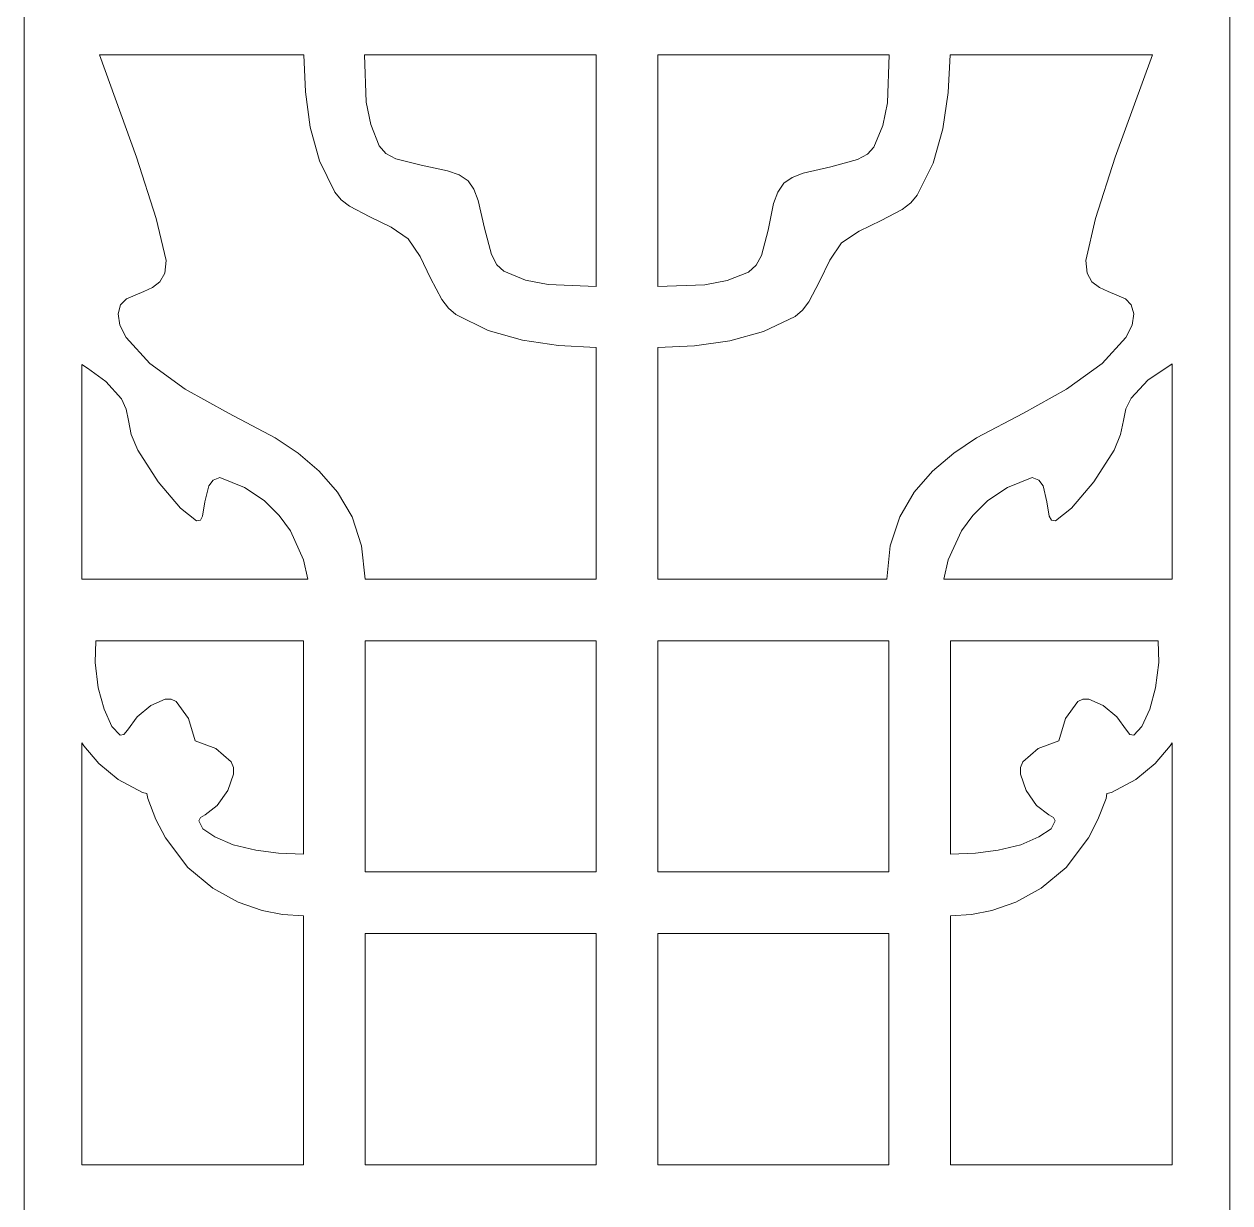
# Model space of a CAD drawing. Header units: centimetres. Extents: x -9.2 to 6.7, y -13.6 to 13.1.
# Drawn here: x -9.18 to -2.39, y -6.89 to -0.25 of the extents above; entities that cross this region are included whole.
import ezdxf

# ---------------------------------------------------------------- set-up
doc = ezdxf.new("R2010")
doc.units = ezdxf.units.CM
doc.header["$MEASUREMENT"] = 0
doc.layers.add('layer 1', color=7, linetype='Continuous')

msp = doc.modelspace()

# ---------------------------------------------------------------- linework, layer by layer
at = {"layer": 'layer 1', "color": 177, "lineweight": 9}
for points, knots in [([(-9.18437, 13.06701), (-9.18437, 13.06701), (-2.38792, 13.06701), (-2.38792, 13.06701), (-2.38792, 13.06701), (-2.38792, 13.06701), (-2.38792, -13.57505), (-2.38792, -13.57505), (-2.38792, -13.57505), (-2.38792, -13.57505), (-9.18437, -13.57505), (-9.18437, -13.57505), (-9.18437, -13.57505), (-9.18437, -13.57505), (-9.18437, 13.06701), (-9.18437, 13.06701)], [0, 0, 0, 0, 0.2, 0.2, 0.2, 0.2, 0.4, 0.4, 0.4, 0.4, 0.6, 0.6, 0.6, 0.6, 1, 1, 1, 1]), ([(-7.60856, -0.42771), (-7.60856, -0.42771), (-7.59814, -0.63483), (-7.59814, -0.63483), (-7.59814, -0.63483), (-7.59814, -0.63483), (-7.57122, -0.83414), (-7.57122, -0.83414), (-7.57122, -0.83414), (-7.57122, -0.83414), (-7.51867, -1.02346), (-7.51867, -1.02346), (-7.51867, -1.02346), (-7.51867, -1.02346), (-7.43313, -1.20149), (-7.43313, -1.20149), (-7.43313, -1.20149), (-7.43313, -1.20149), (-7.39796, -1.24318), (-7.39796, -1.24318), (-7.39796, -1.24318), (-7.39796, -1.24318), (-7.35107, -1.27964), (-7.35107, -1.27964), (-7.35107, -1.27964), (-7.35107, -1.27964), (-7.23557, -1.34044), (-7.23557, -1.34044), (-7.23557, -1.34044), (-7.23557, -1.34044), (-7.11529, -1.39733), (-7.11529, -1.39733), (-7.11529, -1.39733), (-7.11529, -1.39733), (-7.01889, -1.46377), (-7.01889, -1.46377), (-7.01889, -1.46377), (-7.01889, -1.46377), (-6.95201, -1.56232), (-6.95201, -1.56232), (-6.95201, -1.56232), (-6.95201, -1.56232), (-6.89297, -1.68607), (-6.89297, -1.68607), (-6.89297, -1.68607), (-6.89297, -1.68607), (-6.82956, -1.80549), (-6.82956, -1.80549), (-6.82956, -1.80549), (-6.82956, -1.80549), (-6.79266, -1.85455), (-6.79266, -1.85455), (-6.79266, -1.85455), (-6.79266, -1.85455), (-6.75055, -1.89016), (-6.75055, -1.89016), (-6.75055, -1.89016), (-6.75055, -1.89016), (-6.56904, -1.98005), (-6.56904, -1.98005), (-6.56904, -1.98005), (-6.56904, -1.98005), (-6.37581, -2.03519), (-6.37581, -2.03519), (-6.37581, -2.03519), (-6.37581, -2.03519), (-6.1726, -2.06472), (-6.1726, -2.06472), (-6.1726, -2.06472), (-6.1726, -2.06472), (-5.95984, -2.076), (-5.95984, -2.076), (-5.95984, -2.076), (-5.95984, -2.076), (-5.95984, -3.38039), (-5.95984, -3.38039), (-5.95984, -3.38039), (-5.95984, -3.38039), (-7.26249, -3.38039), (-7.26249, -3.38039), (-7.26249, -3.38039), (-7.26249, -3.38039), (-7.28202, -3.19238), (-7.28202, -3.19238), (-7.28202, -3.19238), (-7.28202, -3.19238), (-7.33586, -3.02997), (-7.33586, -3.02997), (-7.33586, -3.02997), (-7.33586, -3.02997), (-7.41707, -2.89102), (-7.41707, -2.89102), (-7.41707, -2.89102), (-7.41707, -2.89102), (-7.52041, -2.77162), (-7.52041, -2.77162), (-7.52041, -2.77162), (-7.52041, -2.77162), (-7.63983, -2.67087), (-7.63983, -2.67087), (-7.63983, -2.67087), (-7.63983, -2.67087), (-7.76879, -2.58447), (-7.76879, -2.58447), (-7.76879, -2.58447), (-7.76879, -2.58447), (-8.03235, -2.44508), (-8.03235, -2.44508), (-8.03235, -2.44508), (-8.03235, -2.44508), (-8.27595, -2.31091), (-8.27595, -2.31091), (-8.27595, -2.31091), (-8.27595, -2.31091), (-8.4757, -2.16545), (-8.4757, -2.16545), (-8.4757, -2.16545), (-8.4757, -2.16545), (-8.60943, -2.01956), (-8.60943, -2.01956), (-8.60943, -2.01956), (-8.60943, -2.01956), (-8.6446, -1.95052), (-8.6446, -1.95052), (-8.6446, -1.95052), (-8.6446, -1.95052), (-8.65502, -1.88538), (-8.65502, -1.88538), (-8.65502, -1.88538), (-8.65502, -1.88538), (-8.64025, -1.83458), (-8.64025, -1.83458), (-8.64025, -1.83458), (-8.64025, -1.83458), (-8.60682, -1.80115), (-8.60682, -1.80115), (-8.60682, -1.80115), (-8.60682, -1.80115), (-8.51043, -1.75946), (-8.51043, -1.75946), (-8.51043, -1.75946), (-8.51043, -1.75946), (-8.46093, -1.73774), (-8.46093, -1.73774), (-8.46093, -1.73774), (-8.46093, -1.73774), (-8.41881, -1.70562), (-8.41881, -1.70562), (-8.41881, -1.70562), (-8.41881, -1.70562), (-8.39101, -1.65785), (-8.39101, -1.65785), (-8.39101, -1.65785), (-8.39101, -1.65785), (-8.38451, -1.58622), (-8.38451, -1.58622), (-8.38451, -1.58622), (-8.38451, -1.58622), (-8.43921, -1.34825), (-8.43921, -1.34825), (-8.43921, -1.34825), (-8.43921, -1.34825), (-8.55038, -1.00435), (-8.55038, -1.00435), (-8.55038, -1.00435), (-8.55038, -1.00435), (-8.76011, -0.42771), (-8.76011, -0.42771), (-8.76011, -0.42771), (-8.76011, -0.42771), (-7.60856, -0.42771), (-7.60856, -0.42771)], [0, 0, 0, 0, 0.0227273, 0.0227273, 0.0227273, 0.0227273, 0.0454545, 0.0454545, 0.0454545, 0.0454545, 0.0681818, 0.0681818, 0.0681818, 0.0681818, 0.0909091, 0.0909091, 0.0909091, 0.0909091, 0.1136364, 0.1136364, 0.1136364, 0.1136364, 0.1363636, 0.1363636, 0.1363636, 0.1363636, 0.1590909, 0.1590909, 0.1590909, 0.1590909, 0.1818182, 0.1818182, 0.1818182, 0.1818182, 0.2045455, 0.2045455, 0.2045455, 0.2045455, 0.2272727, 0.2272727, 0.2272727, 0.2272727, 0.25, 0.25, 0.25, 0.25, 0.2727273, 0.2727273, 0.2727273, 0.2727273, 0.2954545, 0.2954545, 0.2954545, 0.2954545, 0.3181818, 0.3181818, 0.3181818, 0.3181818, 0.3409091, 0.3409091, 0.3409091, 0.3409091, 0.3636364, 0.3636364, 0.3636364, 0.3636364, 0.3863636, 0.3863636, 0.3863636, 0.3863636, 0.4090909, 0.4090909, 0.4090909, 0.4090909, 0.4318182, 0.4318182, 0.4318182, 0.4318182, 0.4545455, 0.4545455, 0.4545455, 0.4545455, 0.4772727, 0.4772727, 0.4772727, 0.4772727, 0.5, 0.5, 0.5, 0.5, 0.5227273, 0.5227273, 0.5227273, 0.5227273, 0.5454545, 0.5454545, 0.5454545, 0.5454545, 0.5681818, 0.5681818, 0.5681818, 0.5681818, 0.5909091, 0.5909091, 0.5909091, 0.5909091, 0.6136364, 0.6136364, 0.6136364, 0.6136364, 0.6363636, 0.6363636, 0.6363636, 0.6363636, 0.6590909, 0.6590909, 0.6590909, 0.6590909, 0.6818182, 0.6818182, 0.6818182, 0.6818182, 0.7045455, 0.7045455, 0.7045455, 0.7045455, 0.7272727, 0.7272727, 0.7272727, 0.7272727, 0.75, 0.75, 0.75, 0.75, 0.7727273, 0.7727273, 0.7727273, 0.7727273, 0.7954545, 0.7954545, 0.7954545, 0.7954545, 0.8181818, 0.8181818, 0.8181818, 0.8181818, 0.8409091, 0.8409091, 0.8409091, 0.8409091, 0.8636364, 0.8636364, 0.8636364, 0.8636364, 0.8863636, 0.8863636, 0.8863636, 0.8863636, 0.9090909, 0.9090909, 0.9090909, 0.9090909, 0.9318182, 0.9318182, 0.9318182, 0.9318182, 0.9545455, 0.9545455, 0.9545455, 0.9545455, 1, 1, 1, 1]), ([(-5.95984, -1.73254), (-5.95984, -1.73254), (-6.22992, -1.72168), (-6.22992, -1.72168), (-6.22992, -1.72168), (-6.22992, -1.72168), (-6.35758, -1.69563), (-6.35758, -1.69563), (-6.35758, -1.69563), (-6.35758, -1.69563), (-6.47959, -1.64614), (-6.47959, -1.64614), (-6.47959, -1.64614), (-6.47959, -1.64614), (-6.5191, -1.60921), (-6.5191, -1.60921), (-6.5191, -1.60921), (-6.5191, -1.60921), (-6.54907, -1.55278), (-6.54907, -1.55278), (-6.54907, -1.55278), (-6.54907, -1.55278), (-6.58945, -1.40341), (-6.58945, -1.40341), (-6.58945, -1.40341), (-6.58945, -1.40341), (-6.62549, -1.24838), (-6.62549, -1.24838), (-6.62549, -1.24838), (-6.62549, -1.24838), (-6.64937, -1.18411), (-6.64937, -1.18411), (-6.64937, -1.18411), (-6.64937, -1.18411), (-6.68151, -1.13766), (-6.68151, -1.13766), (-6.68151, -1.13766), (-6.68151, -1.13766), (-6.7323, -1.10335), (-6.7323, -1.10335), (-6.7323, -1.10335), (-6.7323, -1.10335), (-6.797, -1.08035), (-6.797, -1.08035), (-6.797, -1.08035), (-6.797, -1.08035), (-6.94681, -1.04951), (-6.94681, -1.04951), (-6.94681, -1.04951), (-6.94681, -1.04951), (-7.08923, -1.01304), (-7.08923, -1.01304), (-7.08923, -1.01304), (-7.08923, -1.01304), (-7.14481, -0.98265), (-7.14481, -0.98265), (-7.14481, -0.98265), (-7.14481, -0.98265), (-7.18302, -0.93879), (-7.18302, -0.93879), (-7.18302, -0.93879), (-7.18302, -0.93879), (-7.23079, -0.81895), (-7.23079, -0.81895), (-7.23079, -0.81895), (-7.23079, -0.81895), (-7.25598, -0.69302), (-7.25598, -0.69302), (-7.25598, -0.69302), (-7.25598, -0.69302), (-7.26508, -0.42771), (-7.26508, -0.42771), (-7.26508, -0.42771), (-7.26508, -0.42771), (-5.95984, -0.42771), (-5.95984, -0.42771), (-5.95984, -0.42771), (-5.95984, -0.42771), (-5.95984, -1.73254), (-5.95984, -1.73254)], [0, 0, 0, 0, 0.047619, 0.047619, 0.047619, 0.047619, 0.0952381, 0.0952381, 0.0952381, 0.0952381, 0.1428571, 0.1428571, 0.1428571, 0.1428571, 0.1904762, 0.1904762, 0.1904762, 0.1904762, 0.2380952, 0.2380952, 0.2380952, 0.2380952, 0.2857143, 0.2857143, 0.2857143, 0.2857143, 0.3333333, 0.3333333, 0.3333333, 0.3333333, 0.3809524, 0.3809524, 0.3809524, 0.3809524, 0.4285714, 0.4285714, 0.4285714, 0.4285714, 0.4761905, 0.4761905, 0.4761905, 0.4761905, 0.5238095, 0.5238095, 0.5238095, 0.5238095, 0.5714286, 0.5714286, 0.5714286, 0.5714286, 0.6190476, 0.6190476, 0.6190476, 0.6190476, 0.6666667, 0.6666667, 0.6666667, 0.6666667, 0.7142857, 0.7142857, 0.7142857, 0.7142857, 0.7619048, 0.7619048, 0.7619048, 0.7619048, 0.8095238, 0.8095238, 0.8095238, 0.8095238, 0.8571429, 0.8571429, 0.8571429, 0.8571429, 0.9047619, 0.9047619, 0.9047619, 0.9047619, 1, 1, 1, 1]), ([(-4.30807, -0.42771), (-4.30807, -0.42771), (-4.31849, -0.6978), (-4.31849, -0.6978), (-4.31849, -0.6978), (-4.31849, -0.6978), (-4.34499, -0.82545), (-4.34499, -0.82545), (-4.34499, -0.82545), (-4.34499, -0.82545), (-4.39449, -0.94704), (-4.39449, -0.94704), (-4.39449, -0.94704), (-4.39449, -0.94704), (-4.43095, -0.987), (-4.43095, -0.987), (-4.43095, -0.987), (-4.43095, -0.987), (-4.48784, -1.01651), (-4.48784, -1.01651), (-4.48784, -1.01651), (-4.48784, -1.01651), (-4.63722, -1.05734), (-4.63722, -1.05734), (-4.63722, -1.05734), (-4.63722, -1.05734), (-4.79223, -1.09337), (-4.79223, -1.09337), (-4.79223, -1.09337), (-4.79223, -1.09337), (-4.85605, -1.11726), (-4.85605, -1.11726), (-4.85605, -1.11726), (-4.85605, -1.11726), (-4.90296, -1.14938), (-4.90296, -1.14938), (-4.90296, -1.14938), (-4.90296, -1.14938), (-4.93682, -1.19976), (-4.93682, -1.19976), (-4.93682, -1.19976), (-4.93682, -1.19976), (-4.96027, -1.2649), (-4.96027, -1.2649), (-4.96027, -1.2649), (-4.96027, -1.2649), (-4.99066, -1.41469), (-4.99066, -1.41469), (-4.99066, -1.41469), (-4.99066, -1.41469), (-5.02714, -1.55712), (-5.02714, -1.55712), (-5.02714, -1.55712), (-5.02714, -1.55712), (-5.05753, -1.61226), (-5.05753, -1.61226), (-5.05753, -1.61226), (-5.05753, -1.61226), (-5.10183, -1.65048), (-5.10183, -1.65048), (-5.10183, -1.65048), (-5.10183, -1.65048), (-5.22167, -1.69824), (-5.22167, -1.69824), (-5.22167, -1.69824), (-5.22167, -1.69824), (-5.34715, -1.72299), (-5.34715, -1.72299), (-5.34715, -1.72299), (-5.34715, -1.72299), (-5.61245, -1.73298), (-5.61245, -1.73298), (-5.61245, -1.73298), (-5.61245, -1.73298), (-5.61245, -0.42771), (-5.61245, -0.42771), (-5.61245, -0.42771), (-5.61245, -0.42771), (-4.30807, -0.42771), (-4.30807, -0.42771)], [0, 0, 0, 0, 0.047619, 0.047619, 0.047619, 0.047619, 0.0952381, 0.0952381, 0.0952381, 0.0952381, 0.1428571, 0.1428571, 0.1428571, 0.1428571, 0.1904762, 0.1904762, 0.1904762, 0.1904762, 0.2380952, 0.2380952, 0.2380952, 0.2380952, 0.2857143, 0.2857143, 0.2857143, 0.2857143, 0.3333333, 0.3333333, 0.3333333, 0.3333333, 0.3809524, 0.3809524, 0.3809524, 0.3809524, 0.4285714, 0.4285714, 0.4285714, 0.4285714, 0.4761905, 0.4761905, 0.4761905, 0.4761905, 0.5238095, 0.5238095, 0.5238095, 0.5238095, 0.5714286, 0.5714286, 0.5714286, 0.5714286, 0.6190476, 0.6190476, 0.6190476, 0.6190476, 0.6666667, 0.6666667, 0.6666667, 0.6666667, 0.7142857, 0.7142857, 0.7142857, 0.7142857, 0.7619048, 0.7619048, 0.7619048, 0.7619048, 0.8095238, 0.8095238, 0.8095238, 0.8095238, 0.8571429, 0.8571429, 0.8571429, 0.8571429, 0.9047619, 0.9047619, 0.9047619, 0.9047619, 1, 1, 1, 1]), ([(-5.61245, -2.07644), (-5.61245, -2.07644), (-5.40533, -2.06601), (-5.40533, -2.06601), (-5.40533, -2.06601), (-5.40533, -2.06601), (-5.20647, -2.03865), (-5.20647, -2.03865), (-5.20647, -2.03865), (-5.20647, -2.03865), (-5.01714, -1.98655), (-5.01714, -1.98655), (-5.01714, -1.98655), (-5.01714, -1.98655), (-4.83911, -1.90102), (-4.83911, -1.90102), (-4.83911, -1.90102), (-4.83911, -1.90102), (-4.79701, -1.86585), (-4.79701, -1.86585), (-4.79701, -1.86585), (-4.79701, -1.86585), (-4.76096, -1.81852), (-4.76096, -1.81852), (-4.76096, -1.81852), (-4.76096, -1.81852), (-4.70016, -1.70345), (-4.70016, -1.70345), (-4.70016, -1.70345), (-4.70016, -1.70345), (-4.64329, -1.58317), (-4.64329, -1.58317), (-4.64329, -1.58317), (-4.64329, -1.58317), (-4.57686, -1.48634), (-4.57686, -1.48634), (-4.57686, -1.48634), (-4.57686, -1.48634), (-4.47828, -1.41991), (-4.47828, -1.41991), (-4.47828, -1.41991), (-4.47828, -1.41991), (-4.3541, -1.36041), (-4.3541, -1.36041), (-4.3541, -1.36041), (-4.3541, -1.36041), (-4.23426, -1.29746), (-4.23426, -1.29746), (-4.23426, -1.29746), (-4.23426, -1.29746), (-4.18605, -1.26055), (-4.18605, -1.26055), (-4.18605, -1.26055), (-4.18605, -1.26055), (-4.15002, -1.21843), (-4.15002, -1.21843), (-4.15002, -1.21843), (-4.15002, -1.21843), (-4.06057, -1.03691), (-4.06057, -1.03691), (-4.06057, -1.03691), (-4.06057, -1.03691), (-4.005, -0.8437), (-4.005, -0.8437), (-4.005, -0.8437), (-4.005, -0.8437), (-3.9759, -0.63961), (-3.9759, -0.63961), (-3.9759, -0.63961), (-3.9759, -0.63961), (-3.96461, -0.42771), (-3.96461, -0.42771), (-3.96461, -0.42771), (-3.96461, -0.42771), (-2.82392, -0.42771), (-2.82392, -0.42771), (-2.82392, -0.42771), (-2.82392, -0.42771), (-3.03408, -1.00435), (-3.03408, -1.00435), (-3.03408, -1.00435), (-3.03408, -1.00435), (-3.14524, -1.34825), (-3.14524, -1.34825), (-3.14524, -1.34825), (-3.14524, -1.34825), (-3.19952, -1.58622), (-3.19952, -1.58622), (-3.19952, -1.58622), (-3.19952, -1.58622), (-3.193, -1.65785), (-3.193, -1.65785), (-3.193, -1.65785), (-3.193, -1.65785), (-3.16522, -1.70562), (-3.16522, -1.70562), (-3.16522, -1.70562), (-3.16522, -1.70562), (-3.12353, -1.73774), (-3.12353, -1.73774), (-3.12353, -1.73774), (-3.12353, -1.73774), (-3.0736, -1.75946), (-3.0736, -1.75946), (-3.0736, -1.75946), (-3.0736, -1.75946), (-2.97719, -1.80115), (-2.97719, -1.80115), (-2.97719, -1.80115), (-2.97719, -1.80115), (-2.94376, -1.83458), (-2.94376, -1.83458), (-2.94376, -1.83458), (-2.94376, -1.83458), (-2.92943, -1.88538), (-2.92943, -1.88538), (-2.92943, -1.88538), (-2.92943, -1.88538), (-2.93941, -1.95052), (-2.93941, -1.95052), (-2.93941, -1.95052), (-2.93941, -1.95052), (-2.97458, -2.01956), (-2.97458, -2.01956), (-2.97458, -2.01956), (-2.97458, -2.01956), (-3.10833, -2.16545), (-3.10833, -2.16545), (-3.10833, -2.16545), (-3.10833, -2.16545), (-3.30808, -2.31091), (-3.30808, -2.31091), (-3.30808, -2.31091), (-3.30808, -2.31091), (-3.55166, -2.44508), (-3.55166, -2.44508), (-3.55166, -2.44508), (-3.55166, -2.44508), (-3.81523, -2.58447), (-3.81523, -2.58447), (-3.81523, -2.58447), (-3.81523, -2.58447), (-3.94464, -2.67087), (-3.94464, -2.67087), (-3.94464, -2.67087), (-3.94464, -2.67087), (-4.0636, -2.77162), (-4.0636, -2.77162), (-4.0636, -2.77162), (-4.0636, -2.77162), (-4.16694, -2.89102), (-4.16694, -2.89102), (-4.16694, -2.89102), (-4.16694, -2.89102), (-4.24858, -3.02997), (-4.24858, -3.02997), (-4.24858, -3.02997), (-4.24858, -3.02997), (-4.30199, -3.19238), (-4.30199, -3.19238), (-4.30199, -3.19238), (-4.30199, -3.19238), (-4.32154, -3.38039), (-4.32154, -3.38039), (-4.32154, -3.38039), (-4.32154, -3.38039), (-5.61245, -3.38039), (-5.61245, -3.38039), (-5.61245, -3.38039), (-5.61245, -3.38039), (-5.61245, -2.07644), (-5.61245, -2.07644)], [0, 0, 0, 0, 0.0227273, 0.0227273, 0.0227273, 0.0227273, 0.0454545, 0.0454545, 0.0454545, 0.0454545, 0.0681818, 0.0681818, 0.0681818, 0.0681818, 0.0909091, 0.0909091, 0.0909091, 0.0909091, 0.1136364, 0.1136364, 0.1136364, 0.1136364, 0.1363636, 0.1363636, 0.1363636, 0.1363636, 0.1590909, 0.1590909, 0.1590909, 0.1590909, 0.1818182, 0.1818182, 0.1818182, 0.1818182, 0.2045455, 0.2045455, 0.2045455, 0.2045455, 0.2272727, 0.2272727, 0.2272727, 0.2272727, 0.25, 0.25, 0.25, 0.25, 0.2727273, 0.2727273, 0.2727273, 0.2727273, 0.2954545, 0.2954545, 0.2954545, 0.2954545, 0.3181818, 0.3181818, 0.3181818, 0.3181818, 0.3409091, 0.3409091, 0.3409091, 0.3409091, 0.3636364, 0.3636364, 0.3636364, 0.3636364, 0.3863636, 0.3863636, 0.3863636, 0.3863636, 0.4090909, 0.4090909, 0.4090909, 0.4090909, 0.4318182, 0.4318182, 0.4318182, 0.4318182, 0.4545455, 0.4545455, 0.4545455, 0.4545455, 0.4772727, 0.4772727, 0.4772727, 0.4772727, 0.5, 0.5, 0.5, 0.5, 0.5227273, 0.5227273, 0.5227273, 0.5227273, 0.5454545, 0.5454545, 0.5454545, 0.5454545, 0.5681818, 0.5681818, 0.5681818, 0.5681818, 0.5909091, 0.5909091, 0.5909091, 0.5909091, 0.6136364, 0.6136364, 0.6136364, 0.6136364, 0.6363636, 0.6363636, 0.6363636, 0.6363636, 0.6590909, 0.6590909, 0.6590909, 0.6590909, 0.6818182, 0.6818182, 0.6818182, 0.6818182, 0.7045455, 0.7045455, 0.7045455, 0.7045455, 0.7272727, 0.7272727, 0.7272727, 0.7272727, 0.75, 0.75, 0.75, 0.75, 0.7727273, 0.7727273, 0.7727273, 0.7727273, 0.7954545, 0.7954545, 0.7954545, 0.7954545, 0.8181818, 0.8181818, 0.8181818, 0.8181818, 0.8409091, 0.8409091, 0.8409091, 0.8409091, 0.8636364, 0.8636364, 0.8636364, 0.8636364, 0.8863636, 0.8863636, 0.8863636, 0.8863636, 0.9090909, 0.9090909, 0.9090909, 0.9090909, 0.9318182, 0.9318182, 0.9318182, 0.9318182, 0.9545455, 0.9545455, 0.9545455, 0.9545455, 1, 1, 1, 1]), ([(-8.85854, -3.38039), (-8.85854, -3.38039), (-8.85854, -2.17246), (-8.85854, -2.17246), (-8.85854, -2.17246), (-8.85854, -2.17246), (-8.82697, -2.19281), (-8.82697, -2.19281), (-8.82697, -2.19281), (-8.82697, -2.19281), (-8.72406, -2.26793), (-8.72406, -2.26793), (-8.72406, -2.26793), (-8.72406, -2.26793), (-8.63635, -2.36563), (-8.63635, -2.36563), (-8.63635, -2.36563), (-8.63635, -2.36563), (-8.60857, -2.42382), (-8.60857, -2.42382), (-8.60857, -2.42382), (-8.60857, -2.42382), (-8.59639, -2.48677), (-8.59639, -2.48677), (-8.59639, -2.48677), (-8.59639, -2.48677), (-8.58033, -2.56536), (-8.58033, -2.56536), (-8.58033, -2.56536), (-8.58033, -2.56536), (-8.54299, -2.65352), (-8.54299, -2.65352), (-8.54299, -2.65352), (-8.54299, -2.65352), (-8.42879, -2.83242), (-8.42879, -2.83242), (-8.42879, -2.83242), (-8.42879, -2.83242), (-8.30243, -2.98004), (-8.30243, -2.98004), (-8.30243, -2.98004), (-8.30243, -2.98004), (-8.21256, -3.05169), (-8.21256, -3.05169), (-8.21256, -3.05169), (-8.21256, -3.05169), (-8.19084, -3.04864), (-8.19084, -3.04864), (-8.19084, -3.04864), (-8.19084, -3.04864), (-8.17825, -3.02563), (-8.17825, -3.02563), (-8.17825, -3.02563), (-8.17825, -3.02563), (-8.16566, -2.94445), (-8.16566, -2.94445), (-8.16566, -2.94445), (-8.16566, -2.94445), (-8.14352, -2.85541), (-8.14352, -2.85541), (-8.14352, -2.85541), (-8.14352, -2.85541), (-8.11963, -2.82329), (-8.11963, -2.82329), (-8.11963, -2.82329), (-8.11963, -2.82329), (-8.08142, -2.80723), (-8.08142, -2.80723), (-8.08142, -2.80723), (-8.08142, -2.80723), (-7.94291, -2.86454), (-7.94291, -2.86454), (-7.94291, -2.86454), (-7.94291, -2.86454), (-7.83218, -2.93749), (-7.83218, -2.93749), (-7.83218, -2.93749), (-7.83218, -2.93749), (-7.74663, -3.02129), (-7.74663, -3.02129), (-7.74663, -3.02129), (-7.74663, -3.02129), (-7.68325, -3.109), (-7.68325, -3.109), (-7.68325, -3.109), (-7.68325, -3.109), (-7.609, -3.2727), (-7.609, -3.2727), (-7.609, -3.2727), (-7.609, -3.2727), (-7.58425, -3.38039), (-7.58425, -3.38039), (-7.58425, -3.38039), (-7.58425, -3.38039), (-8.85854, -3.38039), (-8.85854, -3.38039)], [0, 0, 0, 0, 0.04, 0.04, 0.04, 0.04, 0.08, 0.08, 0.08, 0.08, 0.12, 0.12, 0.12, 0.12, 0.16, 0.16, 0.16, 0.16, 0.2, 0.2, 0.2, 0.2, 0.24, 0.24, 0.24, 0.24, 0.28, 0.28, 0.28, 0.28, 0.32, 0.32, 0.32, 0.32, 0.36, 0.36, 0.36, 0.36, 0.4, 0.4, 0.4, 0.4, 0.44, 0.44, 0.44, 0.44, 0.48, 0.48, 0.48, 0.48, 0.52, 0.52, 0.52, 0.52, 0.56, 0.56, 0.56, 0.56, 0.6, 0.6, 0.6, 0.6, 0.64, 0.64, 0.64, 0.64, 0.68, 0.68, 0.68, 0.68, 0.72, 0.72, 0.72, 0.72, 0.76, 0.76, 0.76, 0.76, 0.8, 0.8, 0.8, 0.8, 0.84, 0.84, 0.84, 0.84, 0.88, 0.88, 0.88, 0.88, 0.92, 0.92, 0.92, 0.92, 1, 1, 1, 1]), ([(-2.71375, -2.16716), (-2.71375, -2.16716), (-2.71375, -3.38039), (-2.71375, -3.38039), (-2.71375, -3.38039), (-2.71375, -3.38039), (-4.00022, -3.38039), (-4.00022, -3.38039), (-4.00022, -3.38039), (-4.00022, -3.38039), (-3.97503, -3.2727), (-3.97503, -3.2727), (-3.97503, -3.2727), (-3.97503, -3.2727), (-3.90078, -3.109), (-3.90078, -3.109), (-3.90078, -3.109), (-3.90078, -3.109), (-3.83737, -3.02129), (-3.83737, -3.02129), (-3.83737, -3.02129), (-3.83737, -3.02129), (-3.75185, -2.93749), (-3.75185, -2.93749), (-3.75185, -2.93749), (-3.75185, -2.93749), (-3.64155, -2.86454), (-3.64155, -2.86454), (-3.64155, -2.86454), (-3.64155, -2.86454), (-3.5026, -2.80723), (-3.5026, -2.80723), (-3.5026, -2.80723), (-3.5026, -2.80723), (-3.46482, -2.82329), (-3.46482, -2.82329), (-3.46482, -2.82329), (-3.46482, -2.82329), (-3.44051, -2.85541), (-3.44051, -2.85541), (-3.44051, -2.85541), (-3.44051, -2.85541), (-3.41879, -2.94445), (-3.41879, -2.94445), (-3.41879, -2.94445), (-3.41879, -2.94445), (-3.40578, -3.02563), (-3.40578, -3.02563), (-3.40578, -3.02563), (-3.40578, -3.02563), (-3.39318, -3.04864), (-3.39318, -3.04864), (-3.39318, -3.04864), (-3.39318, -3.04864), (-3.37146, -3.05169), (-3.37146, -3.05169), (-3.37146, -3.05169), (-3.37146, -3.05169), (-3.28158, -2.98004), (-3.28158, -2.98004), (-3.28158, -2.98004), (-3.28158, -2.98004), (-3.15522, -2.83242), (-3.15522, -2.83242), (-3.15522, -2.83242), (-3.15522, -2.83242), (-3.04102, -2.65352), (-3.04102, -2.65352), (-3.04102, -2.65352), (-3.04102, -2.65352), (-3.00368, -2.56536), (-3.00368, -2.56536), (-3.00368, -2.56536), (-3.00368, -2.56536), (-2.98805, -2.48677), (-2.98805, -2.48677), (-2.98805, -2.48677), (-2.98805, -2.48677), (-2.97502, -2.42077), (-2.97502, -2.42077), (-2.97502, -2.42077), (-2.97502, -2.42077), (-2.94463, -2.36085), (-2.94463, -2.36085), (-2.94463, -2.36085), (-2.94463, -2.36085), (-2.8504, -2.26054), (-2.8504, -2.26054), (-2.8504, -2.26054), (-2.8504, -2.26054), (-2.71375, -2.16716), (-2.71375, -2.16716)], [0, 0, 0, 0, 0.0416667, 0.0416667, 0.0416667, 0.0416667, 0.0833333, 0.0833333, 0.0833333, 0.0833333, 0.125, 0.125, 0.125, 0.125, 0.1666667, 0.1666667, 0.1666667, 0.1666667, 0.2083333, 0.2083333, 0.2083333, 0.2083333, 0.25, 0.25, 0.25, 0.25, 0.2916667, 0.2916667, 0.2916667, 0.2916667, 0.3333333, 0.3333333, 0.3333333, 0.3333333, 0.375, 0.375, 0.375, 0.375, 0.4166667, 0.4166667, 0.4166667, 0.4166667, 0.4583333, 0.4583333, 0.4583333, 0.4583333, 0.5, 0.5, 0.5, 0.5, 0.5416667, 0.5416667, 0.5416667, 0.5416667, 0.5833333, 0.5833333, 0.5833333, 0.5833333, 0.625, 0.625, 0.625, 0.625, 0.6666667, 0.6666667, 0.6666667, 0.6666667, 0.7083333, 0.7083333, 0.7083333, 0.7083333, 0.75, 0.75, 0.75, 0.75, 0.7916667, 0.7916667, 0.7916667, 0.7916667, 0.8333333, 0.8333333, 0.8333333, 0.8333333, 0.875, 0.875, 0.875, 0.875, 0.9166667, 0.9166667, 0.9166667, 0.9166667, 1, 1, 1, 1]), ([(-7.60986, -3.72777), (-7.60986, -3.72777), (-7.60986, -4.93099), (-7.60986, -4.93099), (-7.60986, -4.93099), (-7.60986, -4.93099), (-7.75012, -4.92447), (-7.75012, -4.92447), (-7.75012, -4.92447), (-7.75012, -4.92447), (-7.87907, -4.90839), (-7.87907, -4.90839), (-7.87907, -4.90839), (-7.87907, -4.90839), (-8.00586, -4.87713), (-8.00586, -4.87713), (-8.00586, -4.87713), (-8.00586, -4.87713), (-8.10878, -4.83329), (-8.10878, -4.83329), (-8.10878, -4.83329), (-8.10878, -4.83329), (-8.17739, -4.78682), (-8.17739, -4.78682), (-8.17739, -4.78682), (-8.17739, -4.78682), (-8.19953, -4.74296), (-8.19953, -4.74296), (-8.19953, -4.74296), (-8.19953, -4.74296), (-8.18997, -4.72429), (-8.18997, -4.72429), (-8.18997, -4.72429), (-8.18997, -4.72429), (-8.16436, -4.7091), (-8.16436, -4.7091), (-8.16436, -4.7091), (-8.16436, -4.7091), (-8.09531, -4.65656), (-8.09531, -4.65656), (-8.09531, -4.65656), (-8.09531, -4.65656), (-8.03669, -4.57101), (-8.03669, -4.57101), (-8.03669, -4.57101), (-8.03669, -4.57101), (-8.005, -4.48027), (-8.005, -4.48027), (-8.005, -4.48027), (-8.005, -4.48027), (-8.00457, -4.44119), (-8.00457, -4.44119), (-8.00457, -4.44119), (-8.00457, -4.44119), (-8.01716, -4.41036), (-8.01716, -4.41036), (-8.01716, -4.41036), (-8.01716, -4.41036), (-8.10356, -4.33392), (-8.10356, -4.33392), (-8.10356, -4.33392), (-8.10356, -4.33392), (-8.21994, -4.29226), (-8.21994, -4.29226), (-8.21994, -4.29226), (-8.21994, -4.29226), (-8.25815, -4.16546), (-8.25815, -4.16546), (-8.25815, -4.16546), (-8.25815, -4.16546), (-8.32806, -4.07079), (-8.32806, -4.07079), (-8.32806, -4.07079), (-8.32806, -4.07079), (-8.35542, -4.05734), (-8.35542, -4.05734), (-8.35542, -4.05734), (-8.35542, -4.05734), (-8.39015, -4.05778), (-8.39015, -4.05778), (-8.39015, -4.05778), (-8.39015, -4.05778), (-8.46962, -4.09251), (-8.46962, -4.09251), (-8.46962, -4.09251), (-8.46962, -4.09251), (-8.5469, -4.15634), (-8.5469, -4.15634), (-8.5469, -4.15634), (-8.5469, -4.15634), (-8.60205, -4.23146), (-8.60205, -4.23146), (-8.60205, -4.23146), (-8.60205, -4.23146), (-8.62158, -4.25665), (-8.62158, -4.25665), (-8.62158, -4.25665), (-8.62158, -4.25665), (-8.6433, -4.25924), (-8.6433, -4.25924), (-8.6433, -4.25924), (-8.6433, -4.25924), (-8.68933, -4.21105), (-8.68933, -4.21105), (-8.68933, -4.21105), (-8.68933, -4.21105), (-8.73275, -4.11379), (-8.73275, -4.11379), (-8.73275, -4.11379), (-8.73275, -4.11379), (-8.76619, -3.99393), (-8.76619, -3.99393), (-8.76619, -3.99393), (-8.76619, -3.99393), (-8.78355, -3.84978), (-8.78355, -3.84978), (-8.78355, -3.84978), (-8.78355, -3.84978), (-8.78094, -3.72777), (-8.78094, -3.72777), (-8.78094, -3.72777), (-8.78094, -3.72777), (-7.60986, -3.72777), (-7.60986, -3.72777)], [0, 0, 0, 0, 0.03125, 0.03125, 0.03125, 0.03125, 0.0625, 0.0625, 0.0625, 0.0625, 0.09375, 0.09375, 0.09375, 0.09375, 0.125, 0.125, 0.125, 0.125, 0.15625, 0.15625, 0.15625, 0.15625, 0.1875, 0.1875, 0.1875, 0.1875, 0.21875, 0.21875, 0.21875, 0.21875, 0.25, 0.25, 0.25, 0.25, 0.28125, 0.28125, 0.28125, 0.28125, 0.3125, 0.3125, 0.3125, 0.3125, 0.34375, 0.34375, 0.34375, 0.34375, 0.375, 0.375, 0.375, 0.375, 0.40625, 0.40625, 0.40625, 0.40625, 0.4375, 0.4375, 0.4375, 0.4375, 0.46875, 0.46875, 0.46875, 0.46875, 0.5, 0.5, 0.5, 0.5, 0.53125, 0.53125, 0.53125, 0.53125, 0.5625, 0.5625, 0.5625, 0.5625, 0.59375, 0.59375, 0.59375, 0.59375, 0.625, 0.625, 0.625, 0.625, 0.65625, 0.65625, 0.65625, 0.65625, 0.6875, 0.6875, 0.6875, 0.6875, 0.71875, 0.71875, 0.71875, 0.71875, 0.75, 0.75, 0.75, 0.75, 0.78125, 0.78125, 0.78125, 0.78125, 0.8125, 0.8125, 0.8125, 0.8125, 0.84375, 0.84375, 0.84375, 0.84375, 0.875, 0.875, 0.875, 0.875, 0.90625, 0.90625, 0.90625, 0.90625, 0.9375, 0.9375, 0.9375, 0.9375, 1, 1, 1, 1]), ([(-7.26249, -5.03042), (-7.26249, -5.03042), (-7.26249, -3.72777), (-7.26249, -3.72777), (-7.26249, -3.72777), (-7.26249, -3.72777), (-5.95984, -3.72777), (-5.95984, -3.72777), (-5.95984, -3.72777), (-5.95984, -3.72777), (-5.95984, -5.03042), (-5.95984, -5.03042), (-5.95984, -5.03042), (-5.95984, -5.03042), (-7.26249, -5.03042), (-7.26249, -5.03042)], [0, 0, 0, 0, 0.2, 0.2, 0.2, 0.2, 0.4, 0.4, 0.4, 0.4, 0.6, 0.6, 0.6, 0.6, 1, 1, 1, 1]), ([(-4.30982, -3.72777), (-4.30982, -3.72777), (-4.30982, -5.03042), (-4.30982, -5.03042), (-4.30982, -5.03042), (-4.30982, -5.03042), (-5.61245, -5.03042), (-5.61245, -5.03042), (-5.61245, -5.03042), (-5.61245, -5.03042), (-5.61245, -3.72777), (-5.61245, -3.72777), (-5.61245, -3.72777), (-5.61245, -3.72777), (-4.30982, -3.72777), (-4.30982, -3.72777)], [0, 0, 0, 0, 0.2, 0.2, 0.2, 0.2, 0.4, 0.4, 0.4, 0.4, 0.6, 0.6, 0.6, 0.6, 1, 1, 1, 1]), ([(-3.96243, -4.93099), (-3.96243, -4.93099), (-3.96243, -3.72777), (-3.96243, -3.72777), (-3.96243, -3.72777), (-3.96243, -3.72777), (-2.79179, -3.72777), (-2.79179, -3.72777), (-2.79179, -3.72777), (-2.79179, -3.72777), (-2.78918, -3.84978), (-2.78918, -3.84978), (-2.78918, -3.84978), (-2.78918, -3.84978), (-2.80656, -3.99393), (-2.80656, -3.99393), (-2.80656, -3.99393), (-2.80656, -3.99393), (-2.83998, -4.11379), (-2.83998, -4.11379), (-2.83998, -4.11379), (-2.83998, -4.11379), (-2.8834, -4.21105), (-2.8834, -4.21105), (-2.8834, -4.21105), (-2.8834, -4.21105), (-2.92943, -4.25924), (-2.92943, -4.25924), (-2.92943, -4.25924), (-2.92943, -4.25924), (-2.95115, -4.25665), (-2.95115, -4.25665), (-2.95115, -4.25665), (-2.95115, -4.25665), (-2.97068, -4.23146), (-2.97068, -4.23146), (-2.97068, -4.23146), (-2.97068, -4.23146), (-3.02583, -4.15634), (-3.02583, -4.15634), (-3.02583, -4.15634), (-3.02583, -4.15634), (-3.10311, -4.09251), (-3.10311, -4.09251), (-3.10311, -4.09251), (-3.10311, -4.09251), (-3.18258, -4.05778), (-3.18258, -4.05778), (-3.18258, -4.05778), (-3.18258, -4.05778), (-3.21731, -4.05734), (-3.21731, -4.05734), (-3.21731, -4.05734), (-3.21731, -4.05734), (-3.24467, -4.07079), (-3.24467, -4.07079), (-3.24467, -4.07079), (-3.24467, -4.07079), (-3.31459, -4.16546), (-3.31459, -4.16546), (-3.31459, -4.16546), (-3.31459, -4.16546), (-3.35279, -4.29226), (-3.35279, -4.29226), (-3.35279, -4.29226), (-3.35279, -4.29226), (-3.46917, -4.33392), (-3.46917, -4.33392), (-3.46917, -4.33392), (-3.46917, -4.33392), (-3.55557, -4.41036), (-3.55557, -4.41036), (-3.55557, -4.41036), (-3.55557, -4.41036), (-3.56816, -4.44119), (-3.56816, -4.44119), (-3.56816, -4.44119), (-3.56816, -4.44119), (-3.56772, -4.48027), (-3.56772, -4.48027), (-3.56772, -4.48027), (-3.56772, -4.48027), (-3.53604, -4.57101), (-3.53604, -4.57101), (-3.53604, -4.57101), (-3.53604, -4.57101), (-3.47742, -4.65656), (-3.47742, -4.65656), (-3.47742, -4.65656), (-3.47742, -4.65656), (-3.40837, -4.7091), (-3.40837, -4.7091), (-3.40837, -4.7091), (-3.40837, -4.7091), (-3.38276, -4.72429), (-3.38276, -4.72429), (-3.38276, -4.72429), (-3.38276, -4.72429), (-3.3732, -4.74296), (-3.3732, -4.74296), (-3.3732, -4.74296), (-3.3732, -4.74296), (-3.39536, -4.78682), (-3.39536, -4.78682), (-3.39536, -4.78682), (-3.39536, -4.78682), (-3.46395, -4.83329), (-3.46395, -4.83329), (-3.46395, -4.83329), (-3.46395, -4.83329), (-3.56687, -4.87713), (-3.56687, -4.87713), (-3.56687, -4.87713), (-3.56687, -4.87713), (-3.69366, -4.90839), (-3.69366, -4.90839), (-3.69366, -4.90839), (-3.69366, -4.90839), (-3.82263, -4.92447), (-3.82263, -4.92447), (-3.82263, -4.92447), (-3.82263, -4.92447), (-3.96243, -4.93099), (-3.96243, -4.93099)], [0, 0, 0, 0, 0.03125, 0.03125, 0.03125, 0.03125, 0.0625, 0.0625, 0.0625, 0.0625, 0.09375, 0.09375, 0.09375, 0.09375, 0.125, 0.125, 0.125, 0.125, 0.15625, 0.15625, 0.15625, 0.15625, 0.1875, 0.1875, 0.1875, 0.1875, 0.21875, 0.21875, 0.21875, 0.21875, 0.25, 0.25, 0.25, 0.25, 0.28125, 0.28125, 0.28125, 0.28125, 0.3125, 0.3125, 0.3125, 0.3125, 0.34375, 0.34375, 0.34375, 0.34375, 0.375, 0.375, 0.375, 0.375, 0.40625, 0.40625, 0.40625, 0.40625, 0.4375, 0.4375, 0.4375, 0.4375, 0.46875, 0.46875, 0.46875, 0.46875, 0.5, 0.5, 0.5, 0.5, 0.53125, 0.53125, 0.53125, 0.53125, 0.5625, 0.5625, 0.5625, 0.5625, 0.59375, 0.59375, 0.59375, 0.59375, 0.625, 0.625, 0.625, 0.625, 0.65625, 0.65625, 0.65625, 0.65625, 0.6875, 0.6875, 0.6875, 0.6875, 0.71875, 0.71875, 0.71875, 0.71875, 0.75, 0.75, 0.75, 0.75, 0.78125, 0.78125, 0.78125, 0.78125, 0.8125, 0.8125, 0.8125, 0.8125, 0.84375, 0.84375, 0.84375, 0.84375, 0.875, 0.875, 0.875, 0.875, 0.90625, 0.90625, 0.90625, 0.90625, 0.9375, 0.9375, 0.9375, 0.9375, 1, 1, 1, 1]), ([(-8.85854, -6.68044), (-8.85854, -6.68044), (-8.85854, -4.30262), (-8.85854, -4.30262), (-8.85854, -4.30262), (-8.85854, -4.30262), (-8.84869, -4.31918), (-8.84869, -4.31918), (-8.84869, -4.31918), (-8.84869, -4.31918), (-8.76314, -4.41991), (-8.76314, -4.41991), (-8.76314, -4.41991), (-8.76314, -4.41991), (-8.65416, -4.50936), (-8.65416, -4.50936), (-8.65416, -4.50936), (-8.65416, -4.50936), (-8.5178, -4.58361), (-8.5178, -4.58361), (-8.5178, -4.58361), (-8.5178, -4.58361), (-8.49176, -4.58883), (-8.49176, -4.58883), (-8.49176, -4.58883), (-8.49176, -4.58883), (-8.48698, -4.61704), (-8.48698, -4.61704), (-8.48698, -4.61704), (-8.48698, -4.61704), (-8.44138, -4.73559), (-8.44138, -4.73559), (-8.44138, -4.73559), (-8.44138, -4.73559), (-8.38798, -4.83893), (-8.38798, -4.83893), (-8.38798, -4.83893), (-8.38798, -4.83893), (-8.26206, -5.00436), (-8.26206, -5.00436), (-8.26206, -5.00436), (-8.26206, -5.00436), (-8.12138, -5.12203), (-8.12138, -5.12203), (-8.12138, -5.12203), (-8.12138, -5.12203), (-7.97765, -5.2002), (-7.97765, -5.2002), (-7.97765, -5.2002), (-7.97765, -5.2002), (-7.8426, -5.24665), (-7.8426, -5.24665), (-7.8426, -5.24665), (-7.8426, -5.24665), (-7.7284, -5.26967), (-7.7284, -5.26967), (-7.7284, -5.26967), (-7.7284, -5.26967), (-7.60986, -5.27835), (-7.60986, -5.27835), (-7.60986, -5.27835), (-7.60986, -5.27835), (-7.60986, -6.68044), (-7.60986, -6.68044), (-7.60986, -6.68044), (-7.60986, -6.68044), (-8.85854, -6.68044), (-8.85854, -6.68044)], [0, 0, 0, 0, 0.0555556, 0.0555556, 0.0555556, 0.0555556, 0.1111111, 0.1111111, 0.1111111, 0.1111111, 0.1666667, 0.1666667, 0.1666667, 0.1666667, 0.2222222, 0.2222222, 0.2222222, 0.2222222, 0.2777778, 0.2777778, 0.2777778, 0.2777778, 0.3333333, 0.3333333, 0.3333333, 0.3333333, 0.3888889, 0.3888889, 0.3888889, 0.3888889, 0.4444444, 0.4444444, 0.4444444, 0.4444444, 0.5, 0.5, 0.5, 0.5, 0.5555556, 0.5555556, 0.5555556, 0.5555556, 0.6111111, 0.6111111, 0.6111111, 0.6111111, 0.6666667, 0.6666667, 0.6666667, 0.6666667, 0.7222222, 0.7222222, 0.7222222, 0.7222222, 0.7777778, 0.7777778, 0.7777778, 0.7777778, 0.8333333, 0.8333333, 0.8333333, 0.8333333, 0.8888889, 0.8888889, 0.8888889, 0.8888889, 1, 1, 1, 1]), ([(-2.71375, -4.302), (-2.71375, -4.302), (-2.71375, -6.68044), (-2.71375, -6.68044), (-2.71375, -6.68044), (-2.71375, -6.68044), (-3.96243, -6.68044), (-3.96243, -6.68044), (-3.96243, -6.68044), (-3.96243, -6.68044), (-3.96243, -5.27835), (-3.96243, -5.27835), (-3.96243, -5.27835), (-3.96243, -5.27835), (-3.84433, -5.26967), (-3.84433, -5.26967), (-3.84433, -5.26967), (-3.84433, -5.26967), (-3.73013, -5.24665), (-3.73013, -5.24665), (-3.73013, -5.24665), (-3.73013, -5.24665), (-3.59508, -5.2002), (-3.59508, -5.2002), (-3.59508, -5.2002), (-3.59508, -5.2002), (-3.45137, -5.12203), (-3.45137, -5.12203), (-3.45137, -5.12203), (-3.45137, -5.12203), (-3.31067, -5.00436), (-3.31067, -5.00436), (-3.31067, -5.00436), (-3.31067, -5.00436), (-3.18475, -4.83893), (-3.18475, -4.83893), (-3.18475, -4.83893), (-3.18475, -4.83893), (-3.13135, -4.73559), (-3.13135, -4.73559), (-3.13135, -4.73559), (-3.13135, -4.73559), (-3.08575, -4.61704), (-3.08575, -4.61704), (-3.08575, -4.61704), (-3.08575, -4.61704), (-3.08097, -4.58883), (-3.08097, -4.58883), (-3.08097, -4.58883), (-3.08097, -4.58883), (-3.05493, -4.58361), (-3.05493, -4.58361), (-3.05493, -4.58361), (-3.05493, -4.58361), (-2.91857, -4.50936), (-2.91857, -4.50936), (-2.91857, -4.50936), (-2.91857, -4.50936), (-2.80959, -4.41991), (-2.80959, -4.41991), (-2.80959, -4.41991), (-2.80959, -4.41991), (-2.72404, -4.31918), (-2.72404, -4.31918), (-2.72404, -4.31918), (-2.72404, -4.31918), (-2.71375, -4.302), (-2.71375, -4.302)], [0, 0, 0, 0, 0.0555556, 0.0555556, 0.0555556, 0.0555556, 0.1111111, 0.1111111, 0.1111111, 0.1111111, 0.1666667, 0.1666667, 0.1666667, 0.1666667, 0.2222222, 0.2222222, 0.2222222, 0.2222222, 0.2777778, 0.2777778, 0.2777778, 0.2777778, 0.3333333, 0.3333333, 0.3333333, 0.3333333, 0.3888889, 0.3888889, 0.3888889, 0.3888889, 0.4444444, 0.4444444, 0.4444444, 0.4444444, 0.5, 0.5, 0.5, 0.5, 0.5555556, 0.5555556, 0.5555556, 0.5555556, 0.6111111, 0.6111111, 0.6111111, 0.6111111, 0.6666667, 0.6666667, 0.6666667, 0.6666667, 0.7222222, 0.7222222, 0.7222222, 0.7222222, 0.7777778, 0.7777778, 0.7777778, 0.7777778, 0.8333333, 0.8333333, 0.8333333, 0.8333333, 0.8888889, 0.8888889, 0.8888889, 0.8888889, 1, 1, 1, 1]), ([(-7.26249, -6.68044), (-7.26249, -6.68044), (-7.26249, -5.37779), (-7.26249, -5.37779), (-7.26249, -5.37779), (-7.26249, -5.37779), (-5.95984, -5.37779), (-5.95984, -5.37779), (-5.95984, -5.37779), (-5.95984, -5.37779), (-5.95984, -6.68044), (-5.95984, -6.68044), (-5.95984, -6.68044), (-5.95984, -6.68044), (-7.26249, -6.68044), (-7.26249, -6.68044)], [0, 0, 0, 0, 0.2, 0.2, 0.2, 0.2, 0.4, 0.4, 0.4, 0.4, 0.6, 0.6, 0.6, 0.6, 1, 1, 1, 1]), ([(-4.30982, -5.37779), (-4.30982, -5.37779), (-4.30982, -6.68044), (-4.30982, -6.68044), (-4.30982, -6.68044), (-4.30982, -6.68044), (-5.61245, -6.68044), (-5.61245, -6.68044), (-5.61245, -6.68044), (-5.61245, -6.68044), (-5.61245, -5.37779), (-5.61245, -5.37779), (-5.61245, -5.37779), (-5.61245, -5.37779), (-4.30982, -5.37779), (-4.30982, -5.37779)], [0, 0, 0, 0, 0.2, 0.2, 0.2, 0.2, 0.4, 0.4, 0.4, 0.4, 0.6, 0.6, 0.6, 0.6, 1, 1, 1, 1])]:
    msp.add_open_spline(points, degree=3, knots=knots, dxfattribs=at)

doc.saveas('drawing.dxf')
